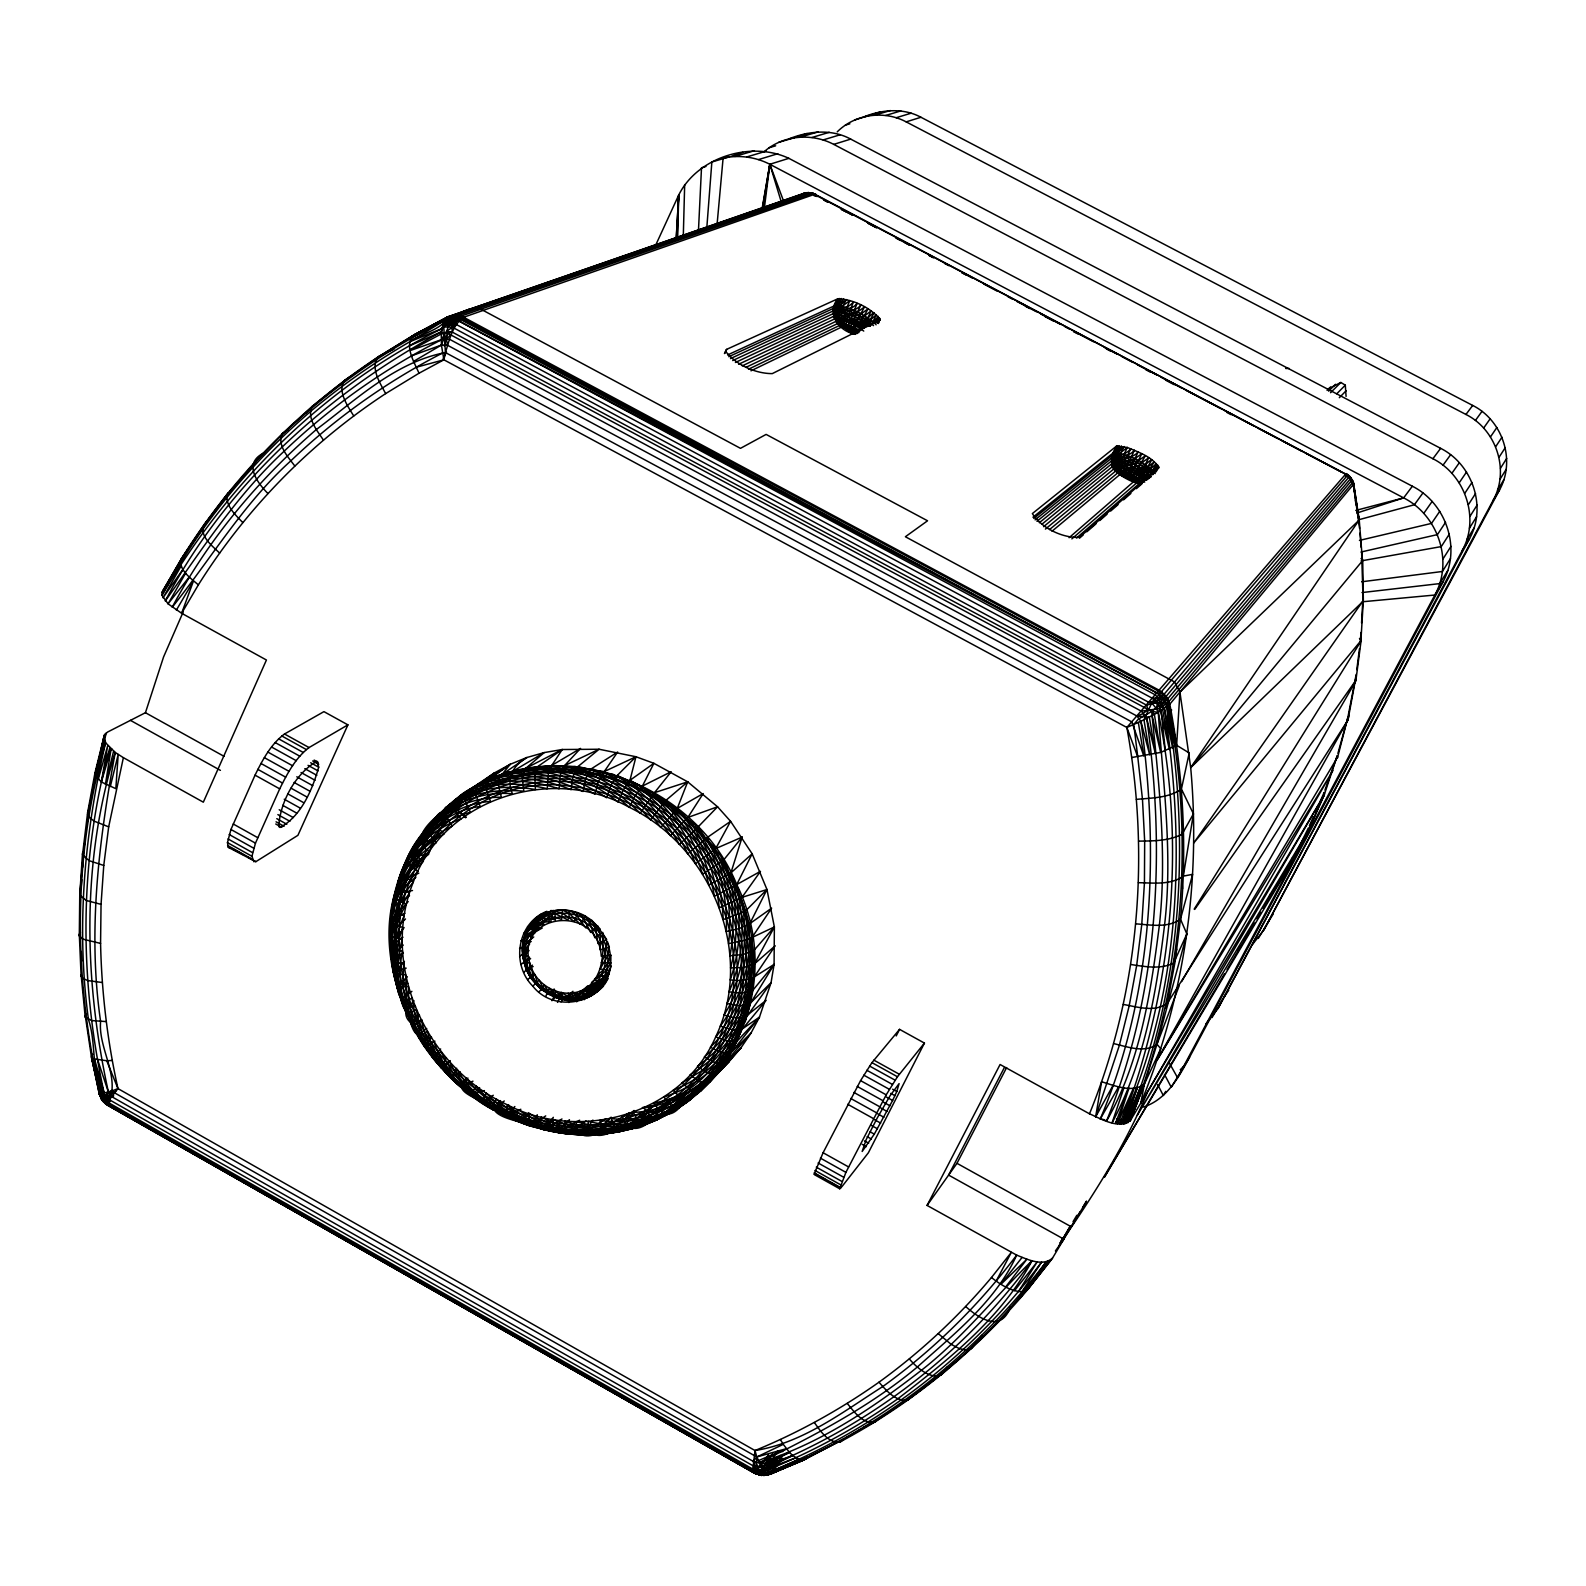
<?xml version="1.0" encoding="UTF-8"?>
<svg xmlns="http://www.w3.org/2000/svg" width="1586" height="1586" viewBox="0 0 1586 1586"><rect width="100%" height="100%" fill="white"/><g stroke="black" fill="none" stroke-linecap="round" stroke-linejoin="round"><path stroke-width="1.5" d="M579.663 1120.212L557.558 1131.254L543.76 1129.371L530.16 1126.001L504.982 1115.969L507.322 1104.788C426.535 1067.854 379.45 966.052 413.312 882.034C443.664 797.52 553.137 764.472 629.325 807.314C710.845 846.726 755.67 953.285 715.702 1036.867C681.94 1114.304 580.278 1143.01 507.322 1104.788C538.467 1131.135 581.606 1139.878 620.978 1131.294L653.353 1105.402L686.659 1092.873L716.277 1073.444L729.282 1061.371L740.9 1047.87L750.991 1033.101L759.436 1017.181L771.054 982.666L774.087 964.427L774.365 926.958L766.97 889.528L752.16 853.803L730.591 821.33L717.566 806.778L687.69 781.839L653.888 763.322L635.966 756.74L599.111 749.246L562.217 749.524L544.236 752.577L526.869 757.513L510.256 764.293L494.594 772.818L466.403 791.791L445.369 808.126L445.706 815.739L452.188 826.108C336.668 884.413 396.718 1065.594 495.387 1109.07L504.229 1100.962M560.81 910.047C588.842 909.73 613.029 936.454 610.392 964.268L610.669 954.911L601.272 956.239C597.922 900.689 508.412 913.853 531.925 969.125C540.291 989.109 566.757 1000.251 585.829 988.336C603.969 976.441 603.572 951.441 602.779 932.39L594.79 937.722L589.873 922.695L585.135 915.955C570.92 908.203 552.602 907.866 538.645 916.411C555.834 912.822 575.381 909.769 589.873 922.695C605.832 935.125 612.93 958.519 604.008 977.135C585.63 1016.17 527.067 995.631 525.719 956.378C519.772 911.633 587.653 902.196 601.015 942.322C620.324 977.729 571.575 1014.465 542.471 986.988L539.2 980.207L532.797 986.135C510.851 964.328 517.095 922.755 546.892 911.316M1080.086 1211.863L1052.529 1258.094C1042.537 1266.956 1027.312 1259.284 1016.666 1255.121C978.919 1305.357 933.658 1349.805 882.708 1386.6C842.721 1411.996 802.913 1442.963 755.015 1450.536L117.959 1088.591C107.392 1040.912 101.623 992.241 100.572 943.412L82.611 939.071L79.3 935.78L80.43 932.29M100.572 943.412L101.048 904.357L86.318 900.491L79.756 895.178L83.662 850.988M1324.944 790.125L1337.295 755.63L1324.191 795.022L1130.362 1120.568C1118.229 1129.569 1101.318 1118.824 1089.503 1113.808C1139.045 992.142 1150.405 856.381 1126.853 727.459L1346.098 473.619L1347.981 474.769L1352.283 479.725L1353.691 484.027L1359.202 519.534L1362.473 560.77L1190.689 767.644C1201.058 881.36 1184.445 997.594 1140.79 1103.222L1144.358 1084.11L1156.987 1044.242L1179.151 985.858M198.349 584.877C246.147 508.65 310.44 443.009 385.636 393.606C380.144 383.118 371.025 369.558 377.091 357.663L411.944 336.252L446.895 317.319L454.667 315.634L460.079 316.625L1158.851 691.337C1163.747 694.351 1168.922 699.485 1168.188 705.691C1195.566 844.208 1182.66 990.279 1129.827 1121.322L1144.358 1084.11L1160.793 1048.762L1156.987 1044.242L1186.863 933.936L1180.48 919.146C1187.101 847.439 1183.295 774.92 1169.794 704.204L1166.265 696.214L1159.604 690.465L461.348 316.03L455.935 314.999L448.085 316.724L413.986 334.924L377.091 357.663C298.664 409.485 231.675 478.238 181.914 557.975C176.978 569.176 191.113 578.434 198.349 584.877L181.637 613.267L168.076 603.83L161.95 595.285L163.061 590.369L181.914 557.975L203.583 527.186M102.277 982.527L87.627 980.544L82.214 977.987L81.124 974.795L85.208 1017.022L91.631 1020.551L106.163 1021.582M82.551 852.792L79.756 895.178M817.385 1452.399L803.963 1459.893L770.737 1474.028L761.478 1475.396L753.766 1472.799L107.451 1105.145L101.008 1098.583L98.233 1080.344M79.3 935.78L79.776 893.334M101.048 904.357L103.764 865.46L108.681 826.861L94.05 821.112L88.677 816.75L87.627 812.567L95.001 772.759L104.398 734.992L107.491 732.098L145.436 712.709L163.576 656.941L183.124 612.117M85.208 1017.022L86.338 1013.771M318.707 767.188L316.982 761.28C295.63 773.215 280.028 802.159 278.759 826.544L280.008 827.456C301.181 816.354 312.422 789.59 318.707 767.188L310.678 762.747M606.645 941.668L604.583 956.08L601.272 962.682L610.65 962.742C610.134 1002.114 555.734 1015.774 532.797 986.135M750.971 370.807L841.69 327.013L851.741 330.344L855.488 334.329C839.153 331.533 825.572 313.394 837.864 298.763C853.308 299.397 869.941 307.406 880.052 319.083L878.347 323.544M1346.078 396.401L1345.305 385.18L1340.844 382.464L1327.621 389.224M1136.389 488.666L1141.88 483.869L1134.01 481.351L1124.692 475.344L1121.124 469.734L1121.817 459.543L1127.289 447.45C1138.53 452.248 1152.606 456.748 1158.969 467.771L1079.432 537.376C1062.382 538.15 1041.447 528.039 1032.367 513.567L1116.346 446.241L1127.289 447.45L1114.006 457.858L1111.627 463.905C1110.497 474.353 1150.465 491.64 1139.125 479.269C1131.75 474.293 1122.987 468.167 1113.808 468.98L1043.568 526.691M442.99 321.423C455.638 317.874 469.099 303.104 483.155 310.4L740.484 448.342L766.117 434.405L927.552 520.783L905.388 536.742L1174.532 681.98L1179.925 692.071L1190.689 767.644L1358.964 520.267L1353.691 484.027L1352.224 483.611L1350.836 477.802L1346.038 473.718M385.636 393.606L419.021 373.225C414.342 362.342 403.419 345.034 413.986 334.924L448.085 316.724L804.082 193.234L812.528 193.452L817.008 195.831L811.497 192.818L806.124 192.778L449.353 316.348C440.71 330.245 422.649 332.961 409.743 341.763C374.653 362.163 341.367 385.517 310.321 411.646C250.41 463.31 199.261 525.422 161.95 595.285C228.225 482.778 323.742 386.449 441.701 328.738L450.721 320.253L458.671 315.297L810.347 192.858L815.6 194.265L808.245 192.64L455.935 314.999L445.884 320.749L441.265 331.851L441.423 345.054L443.902 359.804L1126.853 727.459L1137.757 756.839L1142.455 799.047L1144.676 841.175L1144.438 883.065L1141.761 924.579L1136.666 965.537L1129.192 1005.821L1119.379 1045.293L1095.609 1116.921L1101.596 1081.751C1114.7 1085.597 1132.126 1093.289 1144.358 1084.11L1130.362 1120.568M1042.141 524.034L1112.5 466.522L1112.936 455.281L1117.456 445.785L1111.845 455.737L1111.627 463.905L1039.306 522.726M677.638 239.625L678.709 195.058C697.483 157.093 751.07 140.539 788.857 158.342L1412.353 486.228C1446.135 503.159 1461.479 548.34 1443.022 581.765L1189.599 1057.148C1178.814 1077.231 1166.602 1099.554 1143.387 1107.048M683.288 236.492L684.676 184.591M479.606 1087.619L471.855 1095.113C442.335 1076.042 421.539 1044.302 416.365 1009.489C400.366 1020.036 401.972 994.719 397.115 985.461C386.191 954.831 391.346 919.781 409.466 892.938L401.793 888.794L397.828 883.204C405.877 852.396 431.769 829.438 461.011 818.852C437.399 793.932 483.532 788.004 494.594 772.818L445.369 808.126C535.533 723.414 692.666 774.999 736.717 884.572C796.212 1004.295 703.708 1151.139 566.777 1132.582L564.636 1120.826C606.982 1137.479 655.474 1126.833 690.723 1099.356L716.277 1073.444L700.378 1091.227C619.174 1163.172 484.067 1134.981 427.645 1045.61C367.476 965.477 390.513 832.055 487.298 792.207C589.695 745.995 715.187 822.658 736.122 929.455C763.837 1027.629 681.445 1137.241 577.819 1129.847C471.161 1127.884 381.354 1019.084 398.542 913.833C409.644 812.171 530.358 751.962 620.483 795.914C716.059 833.621 769.21 958.896 716.257 1050.289C692.884 1092.06 648.813 1120.787 601.372 1126.238C553.316 1130.62 496.676 1118.784 466.581 1078.183C447.331 1093.468 487.239 1099.752 494.396 1109.823L500.522 1100.605M545.723 996.385L549.549 988.415C554.922 995.195 563.208 999.814 571.931 999.854L606.268 975.529L598.616 976.223L594.552 978.919M1071.858 538.883L1136.468 483.096L1133.455 479.111L1124.018 474.095L1123.602 472.489L1125.128 460.713L1130.739 448.679C1126.06 455.46 1115.117 455.023 1112.559 463.489L1115.513 471.181L1045.412 529.09M677.004 239.466L678.709 195.058L654.899 246.861M460.237 1071.858L450.801 1077.865L433.156 1057.584L420.726 1034.687L416.523 1022.653L412.003 998.129C395.112 1007.269 398.383 982.15 394.042 972.496C388.114 945.652 390.414 916.847 396.619 890.4M732.692 360.557L833.086 313.711L836.893 308.001L846.567 299.556C838.023 311.887 838.201 329.491 855.488 334.329L843.316 325.844L844.624 312.66L849.838 300.567L836.298 310.678L833.502 316.427L735.408 362.48M717.07 224.518L723.097 158.164C738.818 154.615 755.491 156.935 769.844 164.27L1403.65 497.885C1437.967 515.113 1453.628 561.028 1434.874 595.028L1177.585 1077.727L1169.16 1062.66M397.828 883.204C406.095 847.836 435.853 821.251 470.368 812.29L465.154 800.93L465.432 792.822C496.596 771.45 537.733 776.406 571.079 789.689L572.962 776.644L577.899 766.613C617.251 774.325 648.753 803.15 670.343 835.683L687.848 817.464L717.566 806.778L697.84 827.198C723.513 859.731 733.168 902.85 728.589 943.63L747.204 939.804L774.365 926.958L753.865 950.49C755.67 1002.134 739.472 1055.84 700.378 1091.227L729.282 1061.371L709.398 1082.346C666.536 1123.463 596.435 1147.392 541.242 1116.861L540.767 1124.89L542.075 1129.192C563.922 1134.823 587.078 1136.448 609.401 1132.582L633.984 1110.478M1205.955 1023.862L1218.008 1008.498L1462.272 550.481C1479.996 518.424 1465.365 474.967 1432.892 458.731L833.74 144.385C811.635 132.689 782.453 135.107 763.718 152.117M1218.008 1008.498L1469.528 538.665C1486.994 507.104 1472.621 464.321 1440.643 448.342L850.711 139.112C831.679 128.724 808.979 130.984 789.431 138.676M419.537 1015.238L411.151 1023.624L432.76 1057.842L441.186 1051.577C466.879 1109.407 534.046 1137.221 594.552 1133.693L595.503 1134.406C582.518 1138.609 576.115 1133.693 576.392 1121.54C662.889 1148.76 744.23 1063.175 746.312 980.069C752.339 893.989 693.736 809.574 612.315 782.473C532.718 752.141 433.414 792.425 402.229 872.518C386.231 912.228 386.191 957.666 401.992 997.396C410.318 1005.147 408.811 1047.89 427.368 1031.316C436.269 1065.455 465.729 1096.025 493.226 1109.863C455.955 1085.498 423.224 1051.994 406.829 1009.965L413.986 1000.726M1252.623 944.304L1263.943 929.832L1493.259 500.125C1509.832 470.229 1496.312 429.588 1465.94 414.461L906.161 121.864C884.036 110.049 854.993 114.053 837.21 131.876M1263.943 929.832L1499.583 489.836C1515.919 460.376 1502.616 420.33 1472.7 405.441L920.951 117.265C903.485 107.828 882.629 109.513 864.648 116.571M698.514 229.554L701.508 167.779L705.968 166.471M1035.103 519.851L1111.29 458.413L1121.421 445.924L1116.187 458.096L1117.555 473.064L1049.535 529.565M676.251 239.347L678.709 195.058L676.132 239.585M1361.046 632.398L1360.054 644.114M1361.561 623.001L1362.592 604.187M1361.046 558.51L1362.711 559.977L1363.345 600.36L1360.867 641.378L1194.179 909.155M819.288 1451.329L843.336 1439.374L803.963 1459.893L769.805 1474.266L763.956 1475.456L755.709 1473.711L107.451 1105.145L100.017 1096.124L103.685 1093.111L103.249 1099.97L105.509 1103.836L754.48 1473.136L760.13 1474.722L767.882 1474.207C878.426 1431.563 974.894 1356.109 1046.165 1261.782C1009.152 1316.261 959.946 1361.462 907.073 1400.26C895.079 1401.191 886.197 1390.327 878.981 1382.199C840.342 1409.478 798.769 1432.554 755.015 1450.536L752.775 1470.143L753.766 1472.799L756.7 1474.227L759.337 1472.621L772.303 1454.124M81.064 889.151L81.719 879.615M82.531 867.681L83.344 855.746M466.403 791.791L480.023 783.008C456.768 801.505 438.925 826.385 428.517 854.2L402.447 870C386.449 911.018 386.429 957.845 400.861 999.438M706.821 227.611L711.856 161.99L729.56 156.776M841.69 327.013L836.912 318.806C841.829 309.706 854.795 313.096 860.821 305.087L849.362 329.075L846.369 326.875L846.23 321.343L853.387 301.855C848.569 309.211 834.434 308.418 834.395 319.064L738.6 364.284M493.266 1095.252L482.223 1103.162L470.923 1095.292L476.117 1085.875C501.533 1118.09 542.353 1134.466 582.577 1134.565L605.693 1118.745M755.015 1450.536L756.8 1456.979L755.947 1470.242L761.478 1475.396L770.737 1474.028L807.789 1457.038L770.776 1472.403L762.866 1472.244L753.469 1467.784M1112.5 466.522L1113.352 466.165C1115.057 455.678 1129.054 457.739 1134.387 450.166L1126.873 467.136L1125.644 473.322L1127.15 476.395M561.979 1118.982L543.76 1129.371C534.244 1122.016 479.983 1119.994 496.537 1099.197C519.712 1120.806 550.798 1134.268 582.577 1134.565L566.777 1132.582M449.353 316.348L450.583 315.733L444.139 320.689L441.265 331.851C326.894 393.923 225.985 484.701 165.261 600.955C202.294 548.954 237.107 494.773 284.31 451.058C330.8 406.611 383.733 369.042 441.106 339.979L446.538 331.494L452.347 332.148L1146.658 705.195L1155.916 702.261L1164.322 693.974L1349.607 476.315L813.142 193.274L461.348 316.03L443.783 326.974L445.428 352.548L443.902 359.804L419.021 373.225M764.313 208.5L769.844 164.27L788.857 158.342M87.627 812.567L82.531 854.735L89.054 860.643L103.764 865.46M83.959 848.609L84.871 841.512M85.763 834.395L86.358 829.656M87.25 822.559L88.162 815.442M1138.391 882.688C1153.2 882.887 1170.686 885.266 1183.334 876.126L1192.632 874.342L1180.48 919.146L1175.107 961.612L1167.256 1003.363C1154.846 1012.522 1137.241 1006.912 1123.304 1004.434M814.054 1174.294L823.094 1152.744L860.583 1080.621L871.943 1062.64L899.559 1029.354L924.44 1043.092L868.375 1152.784L842.107 1186.407L839.728 1188.786L814.451 1174.671M1337.95 753.251L1347.803 717.724L1356.208 674.308M1356.803 669.649L1359.46 648.753M1359.48 638.444L1361.125 640.447L1355.812 681.048L1181.629 981.595M264.664 452.506C242.559 462.934 256.635 481.866 267.875 493.504M105.509 1103.836L107.333 1104.57C122.181 1079.392 97.856 1048.822 100.612 1021.543C87.527 931.636 98.847 841.036 115.243 752.458L105.568 742.724L104.398 734.992L95.279 775.554M227.472 842.622L230.941 829.478L255.049 775.158C262.483 760.09 270.77 744.23 284.509 734.001L323.94 711.638L347.909 724.861L297.91 835.326L255.822 861.694L228.285 847.34L227.472 842.622L251.936 856.281L253.958 861.832M467.929 1078.064L461.328 1086.628C431.828 1061.986 407.424 1026.935 408.415 986.532L396.936 986.789C391.127 963.098 394.121 937.762 404.192 915.657L396.262 912.763L392.277 909.313C403.934 864.747 428.636 812.488 480.241 806.481L475.721 794.685L476.355 786.359L501.771 774.702L510.256 764.293L488.766 779.757C483.849 786.002 488.052 794.963 490.589 801.426C420.706 806.56 386.667 885.127 390.275 947.139L394.537 950.054L402.547 951.045C388.947 1013.157 433.256 1071.462 483.869 1102.092M763.183 208.143L769.844 164.27L783.643 201.224M745.202 1021.84L750.396 1003.423L774.087 964.427L751.13 978.919L740.186 980.544L730.194 979.95C743.715 941.192 742.268 896.942 723.533 860.127L742.169 837.071L715.722 848.589L695.501 863.795C680.572 826.702 654.522 792.068 617.212 775.475L610.987 785.229L606.586 797.738C576.253 777.715 537.971 764.055 501.771 774.702L526.869 757.513C512.575 765.701 506.132 778.746 512.417 793.793C461.903 789.114 416.9 823.967 402.071 871.17L405.857 877.276L413.312 882.034C391.881 907.569 387.281 942.084 393.903 973.943L405.639 974.795L406.67 999.378L409.129 1011.67L418.208 1035.658L424.83 1046.998L433.949 1041.665C451.792 1094.518 505.617 1122.531 557.558 1131.254L569.453 1119.696M251.936 856.281L255.465 843.157L279.711 788.857C287.165 773.79 295.412 757.949 309.052 747.561L347.909 724.861M730.492 358.595L833.106 310.975L843.653 298.862L838.657 311.034L839.41 325.526L748.493 369.201M288.454 429.548L282.328 433.533C276.777 445.17 288.236 457.145 294.778 465.967M924.44 1043.092L897.458 1076.755L886.197 1094.836L845.913 1172.351L839.728 1188.786M1183.334 876.126L1193.425 813.856L1181.431 789.035L1189.203 752.953L1176.634 745.281L1168.208 702.241L1155.916 702.261L1152.645 698.415L456.451 324.575L442.534 324.615M609.004 972.059L611.324 965.993M762.529 207.726L769.844 164.27L781.046 201.144M553.177 999.775L555.021 997.277L555.516 991.111C569.414 1005.286 591.162 998.01 603.612 985.818C557.301 1036.173 483.651 946.188 547.626 915.459L561.622 919.325L562.455 910.047L569.215 913.377L580.278 924.202L585.135 915.955L591.856 920.435L600.301 929.178M520.981 964.546L524.133 961.968C518.582 944.661 526.215 924.281 541.203 914.17M550.679 921.525L553.653 910.443M762.192 208.083L769.844 164.27M397.689 987.206C393.843 967.222 395.885 946.406 402.804 927.334L394.795 925.074L390.533 921.07C401.258 766.851 596.97 721.828 693.32 831.223C743.18 882.47 764.016 962.444 737.986 1030.107C717.09 1090.296 652.877 1137.301 588.089 1121.401C588.743 1133.514 595.523 1138.589 608.33 1133.336L609.401 1132.582L594.552 1133.693L611.125 1117.159M87.587 814.589L103.843 737.153M88.757 810.724L92.662 789.63M93.534 784.931L94.407 780.253M97.559 773.571L98.352 769.269M85.228 1015.456L91.512 1057.426L101.008 1098.583L100.176 1094.439C73.59 979.256 72.242 856.658 105.568 742.724C84.474 833.245 75.95 927.156 88.459 1019.6C97.301 1044.678 90.263 1084.447 107.333 1104.57M1348.834 715.722L1347.981 720.004L1157.066 1060.102L1332.993 770.419L1147.59 1091.902C1125.148 1145.865 1093.527 1195.11 1060.499 1243.087L1070.411 1225.919M108.681 826.861L123.371 757.652L115.243 752.458C81.183 862.05 84.018 980.921 108.443 1092.258L111.714 1096.66L753.152 1461.321L758.921 1462.807C819.05 1444.291 872.28 1408.467 921.565 1370.165C962.722 1338.128 994.739 1296.793 1032.01 1260.731C1001.341 1318.065 948.587 1359.638 897.934 1398.713C856.262 1428.054 811.259 1452.598 763.877 1471.392L752.775 1470.143L758.029 1471.451L761.895 1468.577C868.87 1426.171 964.07 1353.75 1032.01 1260.731M391.445 926.997L389.938 934.055L390.513 947.992M753.766 1472.799L761.478 1475.396L763.481 1473.553L763.877 1471.392L756.8 1456.979L114.569 1092.853L112.903 1090.613L99.303 1094.281L91.552 1055.939L92.682 1054.293M606.268 979.395L609.302 970.335L600.162 968.927L607.835 955.624L609.321 947.1L607.339 941.41M1138.609 841.135C1153.2 840.917 1168.902 841.115 1182.145 834.157L1183.394 827.595M392.277 909.313L394.855 894.484L415.869 877.316M845.695 327.568L848.173 326.201L857.074 303.382C851.702 311.153 838.042 308.695 835.425 318.806L837.388 323.683L746.312 367.179M390.771 922.081C394.498 890.638 408.355 859.473 436.428 842.582L430.202 835.644L427.467 827.694C506.608 726.685 675.735 764.571 727.716 874.302C787.409 972.396 730.75 1136.369 599.706 1120.41L603.552 1130.659L608.33 1133.336M610.412 956.219L610.669 954.911L607.835 963.098L603.374 969.839L597.981 974.775L606.645 977.452L609.302 973.447M1355.614 678.947L1347.981 720.004L1167.256 1003.363M104.379 741.891L98.847 766.99L105.191 741.396M1130.719 964.486C1144.695 966.608 1160.357 969.601 1173.6 963.158L1176.673 949.142M602.284 985.996L606.645 977.452L600.301 983.261L593.085 986.889L585.829 988.336L591.856 993.926L599.429 988.97M522.607 951.798C520.426 929.693 540.469 909.611 562.455 910.047M493.662 1110.101L481.847 1102.964L486.129 1092.873C510.732 1119.339 546.397 1134.961 582.577 1134.565M110.306 786.616L118.197 754.46L115.837 788.678L101.345 781.997L94.962 774.88L103.824 742.288M104.002 738.442L94.962 774.88L104.26 739.948L96.032 777.18L104.914 741.336M109.791 747.779C78.844 860.306 79.221 979.989 104.26 1093.626L109.553 1099.851L752.755 1465.623L760.903 1466.991L792.683 1455.512L798.769 1459.378L803.963 1459.893L766.415 1475.139L759.397 1470.559L755.828 1462.094M113.617 751.13L105.429 784.376L111.06 749.068L101.345 781.997L107.709 745.638L98.173 779.578M391.583 923.111C395.172 895.376 405.877 868.375 429.548 851.702C411.032 841.849 426.059 825.275 437.24 815.898L466.72 794.725L446.32 807.115L427.942 826.365L437.24 815.898L454.805 807.849L466.205 817.186M96.151 770.875L105.35 733.783M1356.07 680.057L1194.674 909.432M1157.066 1060.102L1337.692 756.938M774.087 964.427L752.696 990.457L744.25 1017.558L730.551 1041.764L712.788 1061.827L702.876 1070.074L681.881 1082.941L691.536 1090.633L699.228 1092.02L740.9 1047.87C705.909 1082.861 665.565 1125.208 611.145 1118.566L615.804 1128.697L620.978 1131.294L607.18 1133.514L580.476 1134.327M403.379 869.049C416.345 826.584 456.907 797.044 501.335 797.203L498.282 784.733L499.649 776.069C532.262 767.743 566.361 778.131 594.869 794.19L598.457 781.442L604.246 771.569L635.966 756.74L629.959 780.312L623.318 789.907L618.084 802.12C582.419 773.472 531.647 757.811 488.766 779.757M1324.191 795.022L1137.34 1115.196L1308.41 830.707L1324.191 795.022L1324.132 792.425L1320.206 801.307M1361.125 640.447L1193.683 843.078L1363.345 600.36M1308.41 830.707L1311.9 822.797M105.092 737.53L106.381 732.752M442.514 353.063C387.024 381.473 335.776 417.931 290.674 460.971C243.61 503.436 211.315 558.193 172.2 607.24C208.202 539.458 258.28 479.626 316.288 429.568C356.156 399.692 394.973 362.262 445.428 352.548C449.373 340.276 452.347 324.714 463.905 317.16L815.085 194.126M597.169 991.706L605.991 980.307M520.902 940.756L523.638 939.903L530.636 924.301C536.94 917.56 547.071 917.56 555.358 919.92L554.842 910.78L550.679 910.562M609.024 948.17L609.321 947.1L600.182 949.816L600.321 934.114L597.169 926.422M1337.414 758.068L1347.803 717.724M519.593 956.556L522.726 953.979M1345.463 476.851L1347.981 474.769L1350.836 477.802L1351.331 481.827C1349.448 477.009 1354.959 481.748 1353.433 484.424L1169.794 704.204L1158.256 712.312L1151.733 711.46L447.926 333.357L446.538 331.494L450.721 320.253L454.667 315.634L458.671 315.297M1263.328 908.124L1269.573 897.537L1269.771 894.484M230.327 491.382L220.395 504.507M878.981 1382.199C920.594 1352.085 958.4 1316.856 991.448 1277.543C1000.31 1284.363 1010.381 1291.321 1021.919 1291.718L1041.605 1262.099C971.742 1356.407 875.214 1430.513 765.899 1473.295L759.04 1475L756.165 1472.105L104.002 1101.834L100.493 1096.481L101.108 1094.399L91.552 1055.939L100.731 1095.351L104.973 1101.953L110.068 1104.59M538.863 991.805L541.956 989.149C529.169 979.573 515.846 958.142 529.684 943.868L523.638 939.903L527.266 934.491L539.042 928.127L535.017 920.772L535.711 918.572L541.322 914.468M742.169 837.071L730.908 872.855C742.565 902.335 756.8 933.341 751.506 965.636C747.303 996.404 732.653 1025.527 710.369 1047.176C716.654 1050.487 725.02 1055.582 731.998 1051.677L750.991 1033.101L725.238 1062.521M1104.768 1119.815L1100.287 1118.943C1153.22 993.708 1159.624 854.537 1140.869 721.313L1137.023 716.079L447.43 345.213L441.423 345.054L411.567 355.799M1352.283 479.725L1167.831 698.712L1151.733 711.46L1152.09 715.702C1159.088 785.248 1167.078 855.211 1159.386 925.114C1150.802 992.162 1140.592 1061.807 1106.433 1121.223C1158.494 993.53 1165.968 853.823 1146.737 718.458L1141.365 711.182L449.433 339.226L443.683 338.908L410.278 350.526L441.146 334.012L452.347 332.148L451.395 323.901L455.42 317.596L463.905 317.16M1144.775 482.045C1133.712 481.906 1119.062 477.426 1114.641 466.066C1118.824 456.451 1132.166 459.742 1138.114 451.871L1127.349 475.542L1133.197 475.245L1134.644 473.699L1145.409 455.737L1138.332 460.674L1129.827 475.324L1130.62 477.267L1137.4 477.961L1139.462 476.791L1145.27 471.379L1151.733 459.801C1143.645 463.588 1141.861 473.778 1133.712 477.604L1133.455 479.111L1131.69 479.051M445.369 808.126C470.209 787.528 504.645 784.356 535.434 789.531L534.779 776.486L537.674 766.593L562.217 749.524L548.637 770.241L547.229 788.698C516.639 781.323 481.886 781.68 455.083 800.078M444.258 345.926L447.926 333.357L443.683 338.908L441.423 345.054L413.49 361.449M591.063 996.325L591.856 993.926L605.257 983.34L608.231 978.403M402.071 871.17L402.447 870M394.676 974.478C389.066 938.932 390.136 898.191 417.97 871.467C413.807 868.672 404.232 863.24 408.514 857.372L435.595 837.745L414.481 846.171C410.159 852.098 419.239 858.105 423.383 861.357C402.864 880.19 389.958 906.875 390.176 934.987L394.22 937.524L402.269 939.15C396.738 958.856 396.282 979.93 401.575 999.735M281.019 435.734C329.254 389.502 384.347 350.526 444.139 320.689L459.028 321.086L1155.619 695.025L1164.382 708.545C1186.288 847.261 1180.836 994.799 1121.421 1123.998C1171.221 993.589 1186.962 849.442 1158.256 712.312L1156.115 708.347L1157.502 704.224L1166.265 696.214L1350.796 478.377L1346.098 473.619M814.371 1422.543C820.398 1430.909 827.852 1442.745 839.49 1442.229C911.791 1403.828 976.044 1351.014 1028.68 1288.387L1029.948 1284.62M1123.978 1087.699L1112.103 1122.809C1144.557 1061.926 1156.412 992.539 1164.6 924.717C1172.926 853.803 1163.073 782.988 1158.256 712.312L1160.1 708.446L1169.021 701.389L1352.878 482.283L1350.796 478.377L1345.741 474.055L812.428 193.393M1131.73 757.513L1160.674 752.418L1176.634 745.281L1179.925 692.071L1358.964 520.267L1353.671 485.99L1359.559 528.376M1115.949 1121.976L1124.91 1123.701L1137.301 1087.818L1123.403 1123.84M1036.947 521.298L1111.231 461.169L1114.641 455.162L1124.157 446.538C1119.141 454.488 1114.68 466.899 1122.492 474.63L1124.692 475.344M1119.022 469.119L1118.824 472.787L1124.018 474.095L1128.32 472.668M602.303 933.044L606.665 939.507L597.981 943.571L595.563 927.988L591.856 920.435L585.809 927.889L576.511 915.281L570.207 910.681L568.006 919.86L554.545 913.477L545.525 912.941M523.578 933.44L537.02 925.57L543.899 924.4L540.905 916.232L541.758 913.913L547.586 912.862L549.39 921.644L535.632 923.012L527.523 926.819M729.838 1055.146L741.792 1029.235L759.436 1017.181L731.998 1051.677M440.65 1048.98L432.76 1057.842L441.463 1068.092L446.38 1057.723M440.749 812.528C430.639 817.801 438.608 828.725 444.001 834.018C420.488 847.261 400.98 868.95 394.498 895.555L398.601 900.65L406.412 904.179C388.312 933.282 391.227 968.927 402.804 999.834M742.982 1028.402L766.157 1000.31L744.25 1017.558L733.624 1017.558L724.009 1015.02C743.358 984.529 751.268 946.981 745.182 911.335L766.97 889.528L741.99 897.359L719.251 907.807C716.317 880.785 707.931 854.22 693.32 831.223C679.799 805.668 653.967 793.634 629.959 780.312L653.888 763.322L642.409 786.061L635.352 795.478L629.325 807.314C597.962 779.737 554.049 758.207 511.921 772.283M554.386 996.246L541.104 989.525L544.057 984.728C549.41 994.779 560.611 1000.786 571.931 999.854L555.021 997.277L547.824 992.915M1115.434 1123.423L1128.954 1088.174L1117.377 1123.76L1133.455 1088.214L1119.716 1123.899M1126.457 1123.245C1181.947 992.321 1190.967 845.754 1167.217 706.523L1165.135 701.309L1157.284 693.141L461.526 318.608L460.079 316.625M519.554 948.547L522.329 947.476L524.768 941.271L529.189 936.295L534.978 932.727L530.081 926.343M537.376 767.525C586.879 758.167 632.576 789.332 660.787 827.515L677.262 808.424L687.69 781.839L654.483 792.683L640.209 813.301C610.531 783.841 567.689 758.088 524.51 769.428L522.349 778.33L523.816 791.216C492.949 788.282 459.048 794.308 436.289 816.889M584.183 999.735L585.175 997.237L594.056 993.649L601.054 987.384M1142.832 1085.736L1127.943 1122.729L1140.473 1086.965L1124.91 1123.701M896.784 1091.525L899.103 1083.615L890.063 1095.767L877.336 1117.793L866.154 1139.7L862.169 1151.476L874.302 1134.129L892.621 1100.466L896.784 1091.525L892.621 1089.225M1186.863 933.936L1173.6 963.158M446.756 323.782L449.928 317.715L453.219 315.158M1309.402 825.711L1313.327 816.83M1315.29 812.409L1318.244 805.747M1309.719 827.238L1324.488 793.833M745.955 1016.943C733.049 1050.031 706.206 1077.231 673.158 1090.316L679.918 1096.977L688.106 1100.446L699.228 1092.02M404.43 961.374L393.903 973.943M1163.331 727.895L1171.638 709.973M576.729 1001.817L577.919 999.259L587.177 997.059L605.594 982.091M724.901 353.182L726.705 349.336L837.864 298.763M742.248 365.87L835.703 321.502L839.41 325.526L852.336 328.203L854.676 325.209L874.877 323.286L878.208 316.328L870.06 326.141L865.996 326.399L857.332 326.676L843.514 320.372L834.395 319.064M876.959 323.048L879.457 317.815L874.877 323.286L876.106 324.793M878.386 322.573L880.052 319.083L877.435 322.89M551.948 1000.726L554.109 996.365M443.228 358.654L446.538 352.013M396.936 986.789L407.344 976.718M653.353 793.714C688.74 815.402 706.86 856.856 714.473 896.268L736.717 884.572L752.16 853.803L730.908 872.855L708.902 885.047C700.08 850.037 681.96 816.413 653.353 793.714C630.931 779.301 603.433 771.351 576.828 767.644L575.183 766.395L563.605 766.633L560.175 775.633L559.124 788.757C528.872 779.162 493.999 776.744 465.432 792.822L469 790.264M551.472 765.562L580.555 748.414L563.605 766.633C598.318 772.223 627.957 794.19 650.716 820.041L664.99 801.168C709.735 827.595 728.43 881.737 726.329 931.537L739.254 928.544L749.821 923.647L766.97 889.528M1032.962 517.214L1112.837 453.2L1116.346 446.241M446.538 331.494L452.327 327.192L457.858 318.489L461.526 318.608M843.613 327.013L840.897 325.388L841.492 321.978L859.79 330.78L867.8 324.357L874.025 312.779C866.313 316.903 864.529 327.093 856.103 330.403L849.719 328.322L857.907 329.472M1156.095 471.855L1158.751 466.641L1152.923 474.511L1137.182 475.245L1123.483 468.326L1113.352 466.165M597.803 925.966L590.686 932.429L583.47 918.413L577.839 912.664L574.271 921.486L561.821 912.783L552.979 910.8M441.463 1068.092L449.076 1060.994C465.332 1093.21 496.676 1114.72 530.16 1126.001L532.044 1125.029L537.257 1114.76M896.209 1035.936L899.559 1029.354M484.364 1090.593L472.826 1094.34L462.279 1085.855L452.307 1076.676L456.689 1068.25M758.921 1462.807C814.411 1435.508 869.743 1406.841 917.442 1366.934C954.375 1333.707 995.671 1301.353 1016.666 1255.121L927.076 1205.419L1000.092 1064.503L1089.503 1113.808M1004.335 1067.616L948.606 1175.087L1063.849 1239.142L1055.404 1250.957M927.076 1205.419L956.973 1163.311L1006.634 1067.556M1193.425 813.856L1182.145 834.157M523.717 972.297L532.361 965.101M996.147 1281.131L1011.333 1252.365L991.448 1277.543M1292.531 857.748L1290.171 864.925L1104.352 1177.268L1224.511 973.824M407.166 859.553L414.481 846.171L444.397 822.242L420.349 836.456L428.894 825.374L454.805 807.849L465.689 817.781M724.445 353.559L726.705 349.336L725.555 351.22C735.944 364.78 755.214 373.602 772.263 373.622L880.012 320.055M747.145 1016.091L771.054 982.666L749.187 1004.275L739.849 1005.702L726.923 1003.561C743.893 971.603 749.266 933.579 740.801 898.291L745.182 911.335L723.196 919.583C721.927 883.204 710.25 846.607 686.698 818.455L695.62 825.037L696.67 828.189L720.659 855.885C736.439 890.777 740.821 930.784 730.531 967.896L743.735 967.48L754.44 963.911L774.365 926.958M610.65 962.742L606.546 970.335L594.79 980.069L600.301 983.261L605.257 983.34L600.142 989.03C591.875 991.805 583.311 995.77 574.35 992.737L576.59 997.951L579.742 999.14L606.07 979.177M568.898 1002.53L570.326 999.953L579.742 999.14L606.268 975.529M1095.609 1116.921L1112.995 1085.478M405.639 1011.848L400.703 998.942L411.904 991.349M461.328 1086.628L450.622 1077.846L457.541 1069.896C473.52 1097.928 501.553 1114.918 531.032 1125.782L504.982 1115.969M181.22 565.805L163.001 597.803L182.965 569.315M1100.287 1118.943L1118.606 1086.807M185.661 573.081L168.076 603.83L189.19 577.026M557.499 1002.372L561.186 995.949M181.914 557.975L161.792 592.767L181.617 560.492L179.357 564.616M1285.592 872.181L1290.528 863.636L1277.682 883.977M166.371 586.919L168.731 582.855M171.09 578.811L176.998 568.68M1189.599 1057.148L1171.281 1087.282L1164.501 1074.475M1212.021 1017.597L1222.846 999.041M1258.313 938.397L1273.34 913.734M176.363 610.114L193.472 580.991L181.637 613.267L266.428 660.014L203.325 802.179L123.371 757.652M1165.75 1091.346L1163.311 1095.51L1157.621 1084.527M1347.981 474.769L1151.773 702.895L1143.962 719.806L1149.751 754.936L1140.869 721.313L1158.256 712.312M1227.029 969.581L1254.566 922.973M1257.064 918.73L1260.811 912.366M228.186 492.79L202.79 526.81L180.685 560.056M1082.604 1207.62L1086.39 1201.217M1060.36 1242.928L1070.491 1225.938M1073.028 1221.696L1076.835 1215.332M514.855 1106.513L506.291 1116.009L503.872 1113.471L508.888 1105.145M1086.489 1201.435L1071.244 1226.771L956.973 1163.311M1237.794 950.292L1240.331 946.069M1244.158 939.745L1246.695 935.522M1249.233 931.299L1253.059 924.975M1256.865 918.631L1259.403 914.428M1263.229 908.084L1265.767 903.861M394.042 349.059L379.173 356.315L345.907 379.708L312.204 406.393C306.475 418.129 317.18 430.678 323.425 440.075M349.812 376.972C333.001 384.843 347.235 405.54 353.737 415.909M1443.022 581.765L1434.874 595.028L1363.365 601.689M1462.272 550.481L1469.528 538.665M1493.259 500.125L1499.583 489.836M1447.78 570.524L1439.692 583.608L1361.977 592.569M1466.852 539.676L1474.048 528.019M1497.541 490.015L1503.806 479.864M1450.456 558.589L1442.427 571.475L1361.7 581.784M1469.429 528.197L1476.606 516.739M1499.979 479.289L1506.204 469.297M471.855 1095.113C446.4 1079.035 428.279 1050.289 421.499 1020.571C409.763 1033.061 396.302 1005.524 415.473 1006.495M528.852 1112.638C518.087 1126.635 513.884 1122.036 518.384 1109.605C547.963 1130.957 586.483 1139.263 622.069 1130.54L634.499 1110.874M1018.47 1291.519L1037.284 1261.742L1014.544 1290.647M1272.547 892.125L1275.104 888.061M1269.573 897.537L1290.171 864.925L1308.41 827.932M1442.963 559.006L1450.992 546.337M1469.944 516.421L1477.101 505.121M1500.475 468.266L1506.7 458.433M413.549 847.142L421.301 835.485L454.805 807.849M560.988 1001.837L562.614 999.279L574.191 992.42M759.436 1017.181L737.926 1040.277C713.502 1075.328 679.244 1111.191 633.31 1112.341L637.869 1120.192L642.726 1124.335L657.219 1119.676L680.196 1106.869L716.277 1073.444M618.481 1131.115L632.14 1128.538L657.219 1119.676L670.382 1100.05L634.479 1127.587C599.944 1139.065 560.532 1132.682 529.724 1113.63L528.614 1121.5L530.16 1126.001M727.558 354.967L834.553 305.761L839.232 298.465L834.414 310.658L835.425 318.806M424.83 1046.998L431.551 1037.244M687.848 817.464L703.193 793.575L677.262 808.424M1449.346 534.105L1441.277 546.595L1361.105 560.909M1468.378 504.685L1475.555 493.563M1499.008 457.303L1505.273 447.649M105.033 759.079L111.734 748.889M1224.035 997.257L1228.773 990.08M1445.56 522.329L1437.431 534.601L1361.006 552.027M1464.75 493.365L1472.006 482.422M1495.657 446.737L1501.962 437.221M752.319 937.029L771.629 908.144L749.821 923.647M92.583 1058.675L106.738 1060.756L117.959 1088.591L112.903 1090.613L104.002 1101.834L102.277 1100.525L99.303 1093.725L91.512 1057.426L100.176 1094.439M854.676 325.209L864.489 306.95L857.491 312.046L843.99 315.297L838.796 319.083M592.906 1120.073L583.628 1133.812L595.503 1134.406L594.393 1134.585M376.635 360.062L379.173 356.315M1439.771 511.307L1431.524 523.4L1359.46 540.41M1459.199 482.798L1466.535 472.013M1490.483 436.884L1496.867 427.506M782.513 1458.188L770.737 1474.028M390.612 946.267L404.093 927.572M760.249 1471.431L762.906 1475.178L765.523 1472.7L768.258 1474.782L781.402 1456.999M766.851 1470.777L776.188 1457.316M770.875 1460.726L762.866 1472.244L765.503 1475.218L780.153 1455.433M773.552 1456.88L777.556 1451.111L782.81 1451.587M754.48 1473.136L768.496 1454.858M1423.772 513.368L1432.138 501.434M1451.884 473.322L1459.338 462.696M1483.663 428.042L1490.146 418.803M1033.775 518.444L1111.845 455.737L1119.161 445.686L1114.006 457.858L1114.641 466.066M741.99 897.359L760.467 871.348L736.717 884.572M946.882 1367.291C938.734 1386.699 917.481 1368.877 909.373 1358.944M1019.937 1298.2L1037.125 1276.571M1039.94 1272.626L1042.755 1268.681M1045.57 1264.756L1048.386 1260.811M1422.9 492.988L1414.375 504.764L1359.499 519.534M1443.022 465.213L1450.615 454.726M1475.396 420.488L1481.998 411.369M730.829 1052.489C711.321 1082.148 679.026 1102.785 643.916 1107.999L650.875 1117.416L657.219 1119.676L633.389 1128.34L619.769 1131.492M1356.823 513.051L1403.65 497.885L1412.353 486.228M1432.892 458.731L1440.643 448.342M1465.94 414.461L1472.7 405.441M1059.032 1245.565L1063.849 1239.142M413.133 848.391L427.447 829.339L445.706 815.739M216.132 510.137L204.019 524.708C198.944 536.028 212.465 546.02 219.602 553.078M544.771 1128.617L553.336 1117.317M965.715 1306.547C979.117 1318.541 1000.984 1332.855 1010.322 1307.28M1024.834 1291.262L1027.094 1290.132L1049.516 1260.731L1024.834 1291.262L1021.919 1291.718M1005.643 1286.999L1026.856 1259.244L1000.905 1284.323L1022.058 1257.46M981.992 1335.253L971.385 1348.675L966.389 1350.122L959.431 1348.655L951.203 1344.373L938.317 1333.687M407.483 1011.967L402.963 987.364L403.677 962.94C385.616 964.665 391.504 955.981 403.24 945.058M609.302 970.335L604.008 977.135L597.545 981.932L590.706 984.628L597.783 989.426M1115.513 471.181L1119.894 471.3L1121.124 469.734M762.866 1472.244L760.507 1474.663L757.771 1470.222M1028.68 1288.387L1052.529 1258.094M1027.094 1290.132L1051.617 1259.264M654.483 792.683L671.195 771.728L642.409 786.061M117.959 1088.591L111.714 1096.66L107.293 1098.325L103.288 1097.413L101.108 1094.399M102.872 1090.553L99.303 1093.725L100.731 1095.351M728.787 356.711L833.602 308.299L841.175 298.485L836.298 310.678L836.912 318.806M417.653 1035.698L426.733 1028.481M527.702 979.573L534.482 973.863M760.903 1466.991L789.511 1452.439L783.286 1444.35L756.8 1456.979L753.152 1461.321L755.313 1466.852L752.716 1469.072L755.947 1470.242L759.972 1465.008L789.511 1452.439L792.683 1455.512L762.945 1470.242L759.397 1470.559M769.805 1474.266L765.899 1473.295L763.956 1475.456L762.43 1474.782M622.069 1130.54L634.479 1127.587L653.353 1105.402L642.35 1107.583M1116.366 466.244L1121.223 462.22L1134.624 458.81L1141.821 453.755L1138.332 460.674L1124.355 463.33L1118.467 466.7M855.548 333.357L857.53 333.377L851.741 330.344L860.504 322.85L867.978 308.874L861.158 313.889L847.221 316.466L841.016 319.599M709.398 1082.346L740.9 1047.87M907.073 1400.26L942.699 1373.179L960.779 1357.517M876.067 1421.314L877.732 1419.49L863.755 1427.578L876.067 1421.314C863.835 1425.814 854.041 1411.619 847.281 1403.432M390.89 920.078L408.197 901.542M1156.987 1044.242C1144.656 1053.401 1127.131 1046.74 1113.59 1043.568M745.182 911.335C756.324 950.549 743.933 993.867 720.262 1026.142L732.692 1029.849L741.792 1029.235C726.626 1061.331 697.82 1086.489 663.9 1096.957C667.647 1101.497 673.455 1109.863 680.196 1106.869L702.023 1083.991L669.649 1113.233L655.87 1119.914M736.737 1041.11L727.815 1041.348L715.702 1036.867C739.472 1009.925 752.438 973.883 751.13 937.96C759.654 982.388 738.263 1028.58 704.283 1056.97L715.564 1062.858L724.068 1063.334C701.785 1096.441 661.977 1115.83 622.366 1115.87C625.736 1129.589 636.224 1132.126 648.04 1123.106L670.382 1100.05M1180.242 1069.816L1183.394 1066.565M253.007 464.539L284.469 432.145L314.306 405.025M398.205 882.074L428.517 854.2L408.514 857.372M1339.318 397.689L1346.137 390.751M843.693 322.632L840.897 325.388M524.51 769.428L544.236 752.577L512.932 771.252M392.396 907.172L409.545 895.773M1336.78 393.764L1345.305 385.18M617.212 775.475L635.966 756.74M1180.48 919.146C1167.891 928.306 1150.306 924.836 1135.754 923.845M1330.535 392.713L1340.844 382.464M305.503 413.014L312.204 406.393M1328.592 391.147L1335.531 384.288M405.501 918.988L390.295 933.123L392.773 958.519L398.027 984.609L407.8 983.32M1327.085 390.394L1330.595 386.944M1001.718 1318.6L964.268 1354.484M1190.689 767.644L1363.108 601.272L1361.621 552.106M451.415 334.269L446.499 338.988L447.43 345.213M1181.431 789.035C1168.644 798.154 1151.495 797.917 1136.389 799.364M941.073 1374.983L946.783 1369.63M503.872 1113.471L510.91 1106.988M658.329 1118.903L686.659 1092.873C658.983 1135.953 596.019 1138.133 552.899 1119.26L553.474 1129.41L554.803 1131.829L557.558 1131.254M664.99 801.168L687.69 781.839M590.706 993.907L587.177 997.059C578.454 998.546 569.215 998.01 561.761 992.757L562.614 999.279M594.215 990.774L606.546 979.751M1129.589 477.683L1133.197 475.245M577.264 995.116L587.95 985.679M591.499 982.527L598.616 976.223M565.805 997.574L572.962 991.29M754.44 963.911L775.197 945.791L754.044 977.254L753.251 964.803L754.361 966.429M1079.531 538.15L1083.198 534.958M1086.866 531.766L1096.045 523.776M1099.713 520.585L1107.048 514.201M1110.715 511.009L1118.051 504.626M1123.542 499.848L1130.877 493.444M558.034 995.532L561.622 992.38M1076.597 537.971L1139.145 483.71C1136.765 476.672 1126.536 473.917 1119.894 471.3M554.228 989.03L547.785 993.986L541.441 988.653L537.198 982.071L535.116 974.954L530.259 977.63L524.847 963.356L523.519 948.507L526.869 942.659L531.825 938.02L526.255 932.786M697.84 827.198L679.343 844.466C661.778 813.816 636.402 786.141 603.156 772.6L612.632 774.087C646.037 791.017 671.869 820.2 687.749 853.863L707.138 837.586L730.591 821.33L715.722 848.589L705.968 838.578L708.902 839.846M1069.103 537.713L1134.01 481.351L1119.875 474.571L1052.053 531.191M1111.29 458.413C1125.921 457.819 1140.473 467.057 1151.119 476.613L1146.658 479.884L1135.536 480.816L1145.786 475.245L1154.311 461.764L1148.244 466.74L1126.258 469.456M424.83 1046.819L442.95 1066.863L450.305 1060.618M525.957 960.442L529.645 957.389M723.533 860.127L702.558 874.203C691.397 840.025 671.314 807.69 641.279 787.092M524.57 952.472L528.257 949.439M577.899 766.613L599.111 749.246L564.656 765.602M533.748 936.969L522.706 945.97L531.211 941.45M447.926 326.716L455.816 321.006L456.451 324.575L452.327 327.192L443.783 326.974M550.62 911.613L526.711 930.903L551.67 915.816L524.034 938.218L542.253 927.988M545.326 912.485L530.636 924.301L550.362 911.256M567.629 1133.534L569.592 1133.752L586.047 1120.886M535.216 984.014L535.909 983.498C527.127 974.875 520.664 961.493 528.594 950.113L522.329 947.476M753.865 950.49L743.18 954.494L729.996 955.763C736.657 919.959 732.038 881.737 714.552 849.581L739.274 890.757M394.042 972.496L391.564 945.692L402.983 937.187M752.696 990.457L742.07 993.153L728.985 991.865C743.477 958.618 746.312 920.276 735.527 885.523M1123.403 470.546L1121.064 473.143L1117.198 468.742M112.348 1090.197L101.048 1098.404L103.784 1102.27L109.196 1105.065M98.808 1079.868L102.356 1094.062L102.416 1100.506L104.061 1102.389L113.716 1095.847M102.416 1100.506L115.699 1091.128M679.323 1107.484L690.723 1099.356M455.123 807.948C536.841 744.112 663.424 781.145 713.819 867.126C739.512 907.826 750.039 958.4 739.849 1005.702C730.512 1049.952 702.32 1095.549 654.126 1102.865C660.648 1114.106 669.391 1119.121 680.196 1106.869M717.685 1072.751C710.766 1076.497 702.975 1070.134 697.483 1066.228C726.705 1045.749 746.966 1013.335 752.854 978.146C750.515 1017.895 723.652 1054.571 690.009 1074.912L700.239 1082.048L708.228 1083.139M456.054 799.066L480.023 783.008M532.044 1125.029L545.723 1115.89M873.906 1422.345L910.899 1397.405M254.295 462.359L256.436 460.971L226.917 494.931C225.747 506.291 235.62 515.093 242.797 522.567M602.759 983.875L595.563 988.554L587.811 990.913L580.317 991.072L585.175 997.237M343.825 381.076L345.907 379.708M510.256 764.293L476.355 786.359C509.185 767.346 550.52 776.05 583.014 791.493L585.749 778.567L590.032 769.646L617.648 752.022L604.246 771.569L590.032 769.646L594.016 769.269M766.415 1475.139L767.882 1474.207M558.272 995.83L562.356 993.292M444.139 320.689L409.743 341.763L441.701 328.738C445.309 321.522 452.862 315.079 461.348 316.03M104.835 1095.549L105.945 1104.034L108.76 1102.587L103.685 1093.111M594.552 1133.693L629.563 1112.619M837.388 323.683L844.109 324.634L846.052 323.485M1349.448 478.457L1349.448 476.196L1353.274 483.591L1351.966 479.606M554.882 990.16L548.815 993.728L541.441 988.653M845.378 1438.205L861.713 1428.748M410.516 338.552L445.25 318.845L455.935 314.999M442.474 323.822L467.513 309.984L507.282 296.959M795.597 197.497L806.917 192.659L809.673 194.701M411.944 336.252L445.25 318.845M392.773 958.519L403.34 953.047M757.87 1474.365L763.481 1473.553M525.541 768.397L562.217 749.524M530.814 976.936L535.136 974.716M524.807 952.908L528.931 950.787M1120.846 467.394L1127.666 464.678L1141.9 462.676L1148.74 457.779L1145.231 464.698L1123.483 468.326M533.134 966.508L526.849 969.7L524.807 963.891M526.294 960.878L530.616 958.697M1137.182 475.245L1142.991 479.706L1145.409 478.496L1151.456 472.866L1156.372 463.588L1150.802 468.703L1129.093 470.745M405.501 1011.432L426.238 1045.511L434.941 1041.15M809.712 1456.087L817.365 1452.28M839.49 1442.229L841.631 1441.198M413.986 334.924L436.289 324.535M764.73 1474.544L798.769 1459.378M1126.853 727.459L1140.869 721.313M843.514 320.372L864.648 315.832L871.19 310.836L867.859 317.795L846.23 321.343M535.711 918.572L540.905 916.232M391.801 919.166L404.906 913.298M664.534 1115.791L668.519 1114.006M807.789 1457.038L769.825 1473.592L764.551 1473.929L756.879 1471.392L108.086 1102.409L99.303 1094.281L100.493 1096.481M844.109 324.634L856.103 330.403L859.79 330.78L854.537 332.267L857.53 333.377M409.664 345.788L441.265 331.851L444.397 333.258M507.282 1115.236L520.823 1109.268M768.833 1474.445L801.505 1460.052L766.99 1473.989M462.279 1085.855L472.985 1081.156M758.148 1460.746L786.359 1448.672L756.8 1456.979M1111.627 463.905C1124.494 463.33 1137.301 471.458 1146.658 479.884M1123.602 472.489L1125.842 471.538M1111.231 461.169C1125.089 460.574 1138.907 469.337 1149.017 478.417L1141.424 478.298M768.258 1474.782L806.085 1458.862L770.776 1472.403M1111.845 455.737C1126.912 455.142 1141.92 464.658 1152.923 474.511M1112.837 453.2C1128.38 452.942 1144.755 462.299 1155.223 473.599M906.419 1400.398L909.254 1399.209M399.117 881.142L418.803 873.172M452.327 327.192L1149.077 702.479L1158.989 699.367L1167.018 699.585L1169.021 701.389M1140.493 480.499L1133.455 479.111L1137.4 477.961M762.945 1470.242L795.795 1457.851M848.51 324.496L843.316 325.844M731.761 156.122L742.823 152.375M796.549 137.07L807.056 133.502M880.032 112.071L854.636 119.981M634.479 1127.587L648.04 1123.106M516.639 293.886L542.372 285.44M109.692 1094.756L103.288 1097.413L103.744 1099.296M505.518 1116.247L493.068 1109.129M806.917 192.659L802.12 194.007L810.525 193.274L811.576 194.622M833.74 144.385L850.711 139.112M906.161 121.864L920.951 117.265M394.954 971.623L406.175 968.134M632.14 1128.538L645.482 1124.454M758.604 159.552L777.794 153.723M823.114 139.945L840.243 134.751M896.209 117.721L911.157 113.181M746.828 156.935L766.197 151.146M811.953 137.486L829.24 132.312M885.761 115.441L900.848 110.921M768.932 147.795L775.653 145.793M845.397 125.116L849.878 123.807M778.766 142.304L794.328 137.724M734.873 156.459L754.421 150.69M800.613 137.05L818.079 131.896M875.135 115.044L890.361 110.544M416.008 367.318L443.902 359.804M1355.792 510.434L1403.65 497.885M526.393 970.573L531.925 969.125L532.757 976.361L535.81 983.399L541.104 989.525M1141.365 711.182L1160.1 708.446L1169.417 749.583L1162.677 709.616L1163.45 706.107L1158.91 706.285L1155.916 702.261M591.856 993.926L583.509 996.008L575.341 995.691L568.105 993.312L570.326 999.953M1136.468 483.096L1142.178 483.314L1136.567 482.203L1144.121 480.954L1142.991 479.706M833.502 316.427L846.607 318.964L864.013 328.203L857.332 326.676M833.086 313.711L847.221 316.466L865.996 326.399M833.106 310.975C846.607 310.678 859.315 318.588 870.06 326.141M833.602 308.299C848.252 308.239 862.348 316.645 873.529 325.626M834.553 305.761C849.343 305.741 863.577 314.206 874.877 323.286M422.094 1019.996L412.499 1022.197L425.306 1046.324L441.998 1067.656L432.8 1057.723M1118.824 472.787L1117.555 473.064L1114.542 468.663M1152.645 698.415L1161.467 696.968L1167.831 698.712M849.045 322.493L870.694 319.738L876.384 314.623L873.053 321.581L851.88 323.782M848.173 326.201L851.008 325.626M395.766 893.552L412.499 890.519M550.421 766.593L556.329 765.562M555.021 997.277L564.021 999.16M808.245 192.64L810.525 193.274M1351.926 481.668L1353.116 481.906M532.599 921.07L535.017 920.772M771.589 1473.374L768.179 1472.74M1127.745 474.273L1130.798 473.917M758.029 1471.451L753.191 1471.986L759.198 1473.672L755.709 1473.711M853.446 326.875L846.369 326.875M104.26 1093.626L94.704 1059.666L101.98 1094.221L105.41 1100.228L109.553 1099.851M1151.119 476.613L1139.462 476.791M1131.928 472.172L1152.863 470.527L1157.859 465.233L1154.35 472.172L1134.644 473.699M576.63 912.743L577.839 912.664M231.516 848.114L228.285 847.34M806.124 192.778L809.019 192.54M106.738 1060.756L112.21 1060.459M630.713 1128.479L633.389 1128.34M804.082 193.234L808.503 193.373M1285.691 368.507L1289.14 368.448M1139.283 482.6L1142.039 482.56M568.779 910.701L570.207 910.681M852.336 328.203L855.786 328.163M836.595 321.264L841.492 321.978M1131.829 476.454L1135.417 476.613M1116.465 1119.101L1125.723 1120.093M570.643 1132.999C547.864 1130.501 524.55 1125.941 504.725 1113.887M554.803 1131.829L569.592 1133.752M1135.378 478.734L1139.125 479.269M810.347 192.858L816.294 194.701L811.497 192.818M1149.077 702.479L1166.087 704.085L1172.688 748.116L1164.382 708.545M1116.921 1120.271L1126.377 1121.758M1122.492 474.63L1119.875 474.571L1133.237 480.32M756.165 1472.105L759.337 1472.621M542.075 1129.192L556.627 1132.027M1137.975 480.875L1141.464 481.609M813.856 195.574L817.266 196.545M1162.082 692.051L1158.851 691.337L1159.604 694.787L1166.265 696.214M523.737 963.039L529.744 962.92L529.308 970.057L531.072 977.313M858.997 332.525L852.931 330.027L855.647 331.791M1161.309 692.943L1164.322 693.974M457.858 318.489L459.028 321.086L1157.284 693.141L460.455 319.48L455.42 317.596L446.895 317.319M547.785 993.986L554.129 996.325M516.719 1120.39L543.76 1129.371L539.24 1127.051M504.725 1115.176L518.523 1121.322M676.112 809.435L681.009 811.616M1345.86 473.877L1348.695 476.633M757.85 1473.929L727.597 1456.84M101.98 1094.221L105.608 1096.085L108.443 1092.258L97.856 1060.34M852.336 214.982L841.373 209.213L852.316 215.022M896.189 238.019L909.333 244.938M929.059 255.306L933.46 257.606M944.423 263.355L948.805 265.675M961.949 272.574L972.912 278.343M983.875 284.092L997.019 291.011M1007.982 296.76L1012.364 299.08M1016.765 301.38L1036.491 311.748M1040.872 314.048L1060.598 324.416M1064.979 326.716L1069.361 329.036M1073.742 331.335L1093.488 341.704M1104.451 347.453L1117.595 354.372M1121.976 356.672L1132.939 362.441M1137.321 364.74L1157.046 375.109M1161.448 377.409L1181.173 387.777M1185.555 390.077L1220.625 408.514M1225.007 410.814L1253.515 425.801M1257.896 428.101L1277.622 438.47M1282.003 440.769L1301.729 451.138M1306.13 453.437L1341.201 471.875M896.11 238.098L900.491 240.418M904.872 242.717L909.254 245.037M928.96 255.425L933.341 257.725M961.81 272.733L966.191 275.032M1025.329 306.217L1029.71 308.517M1045.035 316.605L1053.798 321.224M1073.504 331.613L1077.885 333.912M1106.354 348.92L1110.735 351.22M1145.766 369.697L1150.147 372.016M1165.492 380.085L1174.255 384.704M1226.811 412.4L1231.192 414.719M841.294 209.312L845.655 211.632M445.428 352.548L1131.829 721.888L1143.823 755.987L1138.332 722.463M1345.067 474.749L1348.199 476.989L1347.228 475.304M815.6 195.95L812.528 193.452M284.509 734.001L309.052 747.561M873.866 1060.142L899.341 1074.257M281.733 735.944L306.296 749.524M871.943 1062.64L897.458 1076.755M278.601 738.818L303.184 752.438M869.584 1066.05L895.138 1080.185M314.147 760.09L318.171 762.311M312.72 760.963L318.746 764.293M275.171 742.565L299.794 756.185M866.848 1070.272L892.422 1084.428M308.041 765.344L318.072 770.895M271.602 747.046L296.245 760.685M863.815 1075.169L889.429 1089.364M304.809 768.655L316.823 775.316M890.757 1093.369L894.92 1095.688M267.955 752.121L292.617 765.78M860.583 1080.621L886.197 1094.836M301.043 772.521L315.039 780.272M886.376 1097.016L892.621 1100.466M264.366 757.652L289.029 771.331M857.253 1086.45L882.887 1100.664M296.78 776.803L312.759 785.665M883.719 1102.329L889.964 1105.779M260.956 763.461L285.619 777.14M853.922 1092.437L879.556 1106.671M294.064 782.433L310.063 791.315M880.785 1107.98L887.01 1111.429M257.804 769.349L282.486 783.048M850.691 1098.444L876.344 1112.678M291.011 788.163L307.01 797.044M877.673 1113.808L883.898 1117.258M145.436 712.709L224.082 756.363M255.049 775.158L279.711 788.857M847.697 1104.272L873.311 1118.507M287.7 793.813L303.699 802.694M874.441 1119.657L880.666 1123.106M284.231 799.225L300.23 808.107M871.21 1125.326L877.435 1128.776M130.448 720.361L220.414 770.36M282.704 805.311L296.701 813.103M870.139 1131.829L874.302 1134.129M279.215 809.752L293.232 817.543M867.185 1136.666L871.348 1138.986M277.867 814.609L289.901 821.29M864.509 1140.889L868.672 1143.209M276.797 818.654L286.828 824.244M862.189 1144.339L866.352 1146.658M276.063 821.806L284.092 826.286M275.766 824.006L281.793 827.377M233.221 824.006L257.765 837.686M823.094 1152.744L848.609 1166.959M230.941 829.478L255.465 843.157M820.418 1158.137L845.913 1172.351M229.177 834.514L253.701 848.193M818.118 1162.994L843.593 1177.189M228.027 838.954L252.491 852.614M816.294 1167.157L841.73 1181.332M814.986 1170.468L840.402 1184.663M227.571 845.457L251.976 859.077M814.233 1172.887L839.589 1187.042M233.538 849.244L243.669 854.894M247.713 857.154L255.822 861.694M815.422 1174.017L825.929 1179.885M830.132 1182.244L840.659 1188.112M111.337 1106.275L115.639 1108.713M119.921 1111.171L143.553 1124.593M147.835 1127.051L162.882 1135.596M167.164 1138.034L171.466 1140.473M175.749 1142.931L182.192 1146.579M186.494 1149.037L199.38 1156.353M203.662 1158.811L210.105 1162.459M214.407 1164.917L218.709 1167.355M222.992 1169.794L246.623 1183.235M250.905 1185.674L265.933 1194.218M270.235 1196.677L274.537 1199.115M278.819 1201.554L285.262 1205.221M289.564 1207.66L302.45 1214.995M306.732 1217.433L321.76 1225.978M326.062 1228.436L349.673 1241.858M353.975 1244.296L358.277 1246.755M362.56 1249.193L369.003 1252.861M373.305 1255.299L377.607 1257.738M381.889 1260.176L386.191 1262.634M390.473 1265.073L405.52 1273.617M409.803 1276.056L424.83 1284.62M429.132 1287.059L461.348 1305.377M465.63 1307.816L472.073 1311.483M476.375 1313.922L489.261 1321.257M493.543 1323.695L508.571 1332.26M512.873 1334.698L517.175 1337.137M521.457 1339.575L527.9 1343.243M532.202 1345.681L545.088 1353.017M549.371 1355.455L564.398 1364.019M568.7 1366.458L611.641 1390.882M615.943 1393.321L620.225 1395.759M624.527 1398.218L630.97 1401.885M635.272 1404.324L648.139 1411.639M652.441 1414.097L667.468 1422.642M671.77 1425.08L703.966 1443.399M708.268 1445.857L714.711 1449.505M719.013 1451.963L723.295 1454.402M522.369 955.268L528.634 956.517L526.929 963.317L527.385 970.553M481.787 1102.29L494.396 1109.823M859.771 328.183L863.736 331.077M856.103 330.403L857.689 331.494M482.897 1102.865L470.963 1094.697L450.86 1077.409M1349.329 476.692L1351.074 478.001M108.76 1102.587L100.77 1092.199M108.086 1099.871L110.108 1101.655M535.81 983.399L541.956 989.149M763.877 1471.392L765.899 1473.295M530.259 977.63L535.909 983.498M426.238 1045.511L452.307 1076.676M1168.208 702.241L1169.794 704.204M396.758 986.195C403.736 1002.491 408.375 1019.58 418.05 1034.885M1345.582 474.174L1346.792 475.681M1151.773 702.895L1156.115 708.347M442.95 1066.863L451.356 1077.469M105.41 1100.228L107.709 1103.222M1359.202 519.534L1357.001 509.483M417.594 1035.44L425.306 1046.324M780.371 1439.533L783.286 1444.35M748.632 924.579L750.674 928.147M1158.91 706.285L1160.1 708.446M418.208 1035.658L401.08 998.248M839.549 321.522L840.62 323.683M1351.986 480.261L1353.691 484.027M430.896 1051.875L433.295 1057.267M400.703 998.942L405.897 1010.797M397.115 985.461L401.992 997.396M1146.658 705.195L1147.868 709.517L1143.248 713.561L1137.023 716.079L1149.335 717.13L1155.421 753.746L1146.737 718.458M1352.878 482.283L1358.964 520.267M1152.09 715.702L1160.674 752.418L1154.37 714.473L1151.733 711.46L1138.272 719.211L1133.772 724.524L1137.757 756.839M1167.217 706.523L1175.107 746.669L1169.001 705.017M1115.692 468.584L1116.128 470.903M95.438 1068.746L100.017 1092.833M1355.257 500.086L1356.129 504.784M523.083 955.981L524.133 961.968M98.233 1071.997L101.603 1091.485M410.952 1018.886L411.567 1023.029M107.114 1103.578L106.302 1097.809M837.904 321.284L838.142 323.485M1161.091 710.627L1165.373 751.03M1165.75 1004.929L1166.047 1008.161M1359.975 533.114L1361.204 547.348M1181.828 877.613L1182.502 888.814M81.282 951.481L81.719 961.076M79.3 934.035L81.124 976.441M391.187 932.231L391.564 945.692M733.842 968.035C738.501 1057.466 653.69 1136.369 564.735 1123.879C473.262 1115.751 397.452 1030.385 399.256 938.753C396.302 849.283 482.719 772.303 571.297 786.378C660.45 795.934 733.882 878.525 733.842 968.035M1062.66 1238.547L1060.241 1242.849L1062.679 1238.587M805.272 193.175L803.309 193.948L806.481 193.789L805.272 193.175M828.229 202.314L823.848 199.995L828.209 202.314M876.463 227.65L867.681 223.051L876.404 227.71"/></g></svg>
